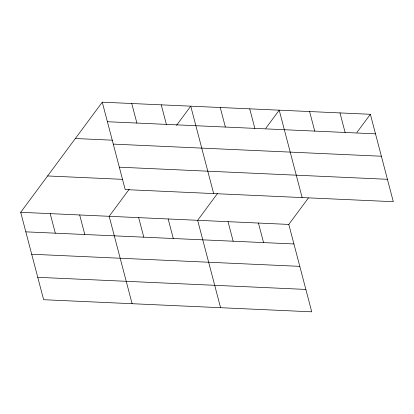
<?xml version="1.0" encoding="UTF-8"?>
<svg xmlns="http://www.w3.org/2000/svg" width="414" height="414" viewBox="0 0 414 414"><rect width="100%" height="100%" fill="white"/><g stroke="black" fill="none" stroke-linecap="round" stroke-linejoin="round"><path stroke-width="0.62" d="M308.414 197.939L288.801 224.419L311.732 311.825L43.63 299.71L20.7 212.304L102.268 102.175L370.37 114.29L393.3 201.696L125.199 189.581L102.268 102.175M129.168 189.302L109.172 216.299L132.107 303.71M176.514 125.38L190.74 106.175L213.671 193.581M217.645 193.302L197.649 220.3L220.579 307.705M265.757 128.34L279.212 110.171L302.142 197.581M356.909 132.459L370.37 114.29M107.392 121.721L375.498 133.836M75.348 138.519L112.536 140.196M113.27 144.113L381.372 156.228M119.32 167.189L387.426 179.303M47.615 175.96L122.627 179.35M20.7 212.304L288.801 224.419M25.828 231.845L293.93 243.96M31.702 254.243L299.803 266.357M37.757 277.313L305.858 289.427M339.982 112.918L345.11 132.459M309.6 111.542L314.728 131.088M249.725 108.841L254.848 128.381M258.419 223.042L263.547 242.588M220.232 107.505L225.361 127.051M228.031 221.671L233.16 241.217M161.248 104.84L166.376 124.386M168.156 218.965L173.285 238.511M131.755 103.505L136.884 123.051M138.664 217.635L143.793 237.175M79.685 214.969L84.808 234.51M50.192 213.634L55.321 233.18"/></g></svg>
